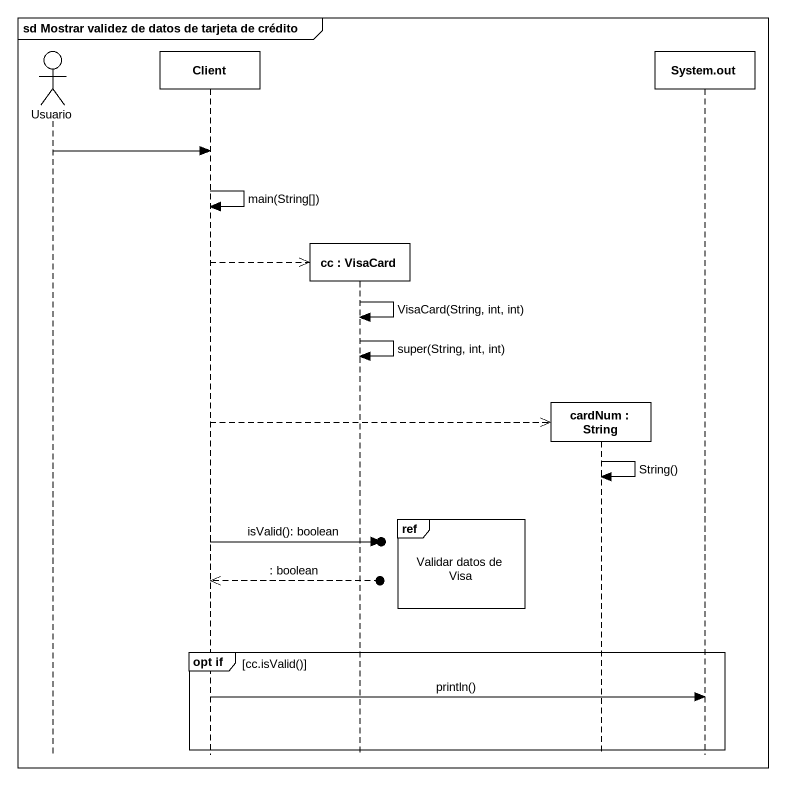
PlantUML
@startuml
mainframe sd Mostrar validez de datos de tarjeta de crédito
hide footbox
actor Usuario
participant Client
participant "cc : VisaCard" as cc
participant "cardNum : String" as cardNum
participant "System.out" as System_out

Usuario -> Client
Client -> Client : main(String[])
Client -->> cc **
cc -> cc : VisaCard(String, int, int)
cc -> cc : super(String, int, int)
Client -->> cardNum **
cardNum -> cardNum : String()
ref over cc : Validar datos de Visa
Client ->o] : isValid(): boolean
Client <<--o] : : boolean
group opt if [cc.isValid()]
  Client -> System_out : println()
end
@enduml
